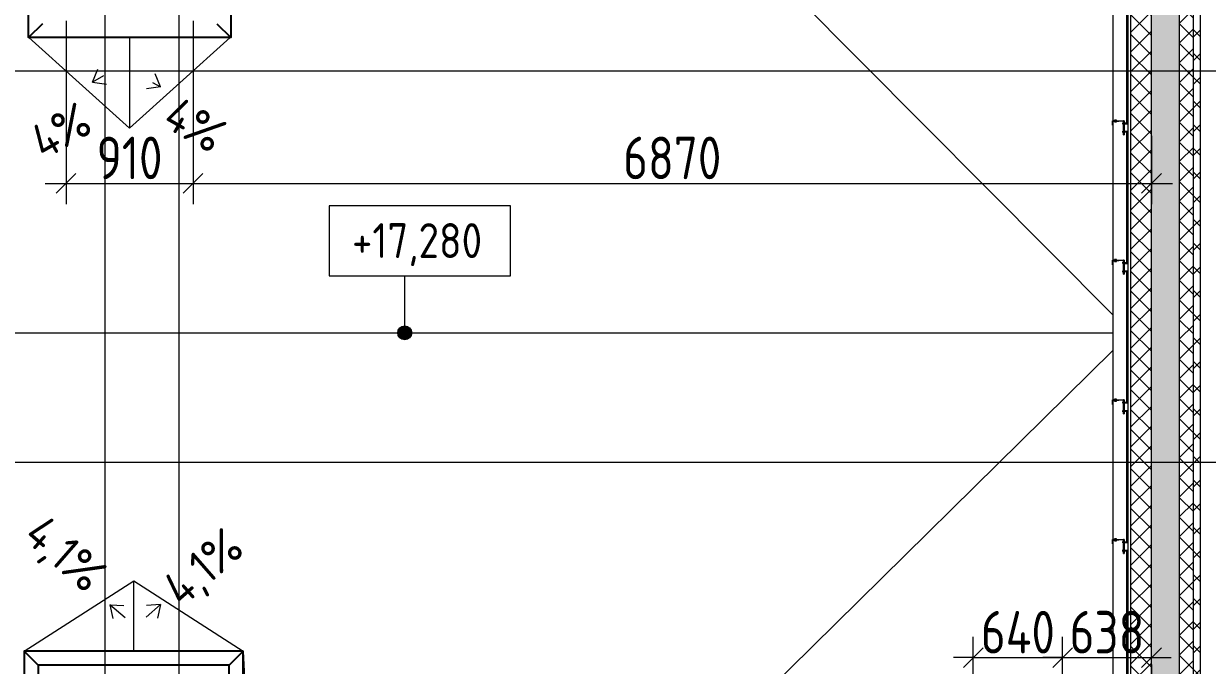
# Model space of a CAD drawing. Header units: millimetres. Extents: x -68946 to 690821, y -552984 to 293768.
# Drawn here: x 168333 to 176817, y -517112 to -512516 of the extents above; entities that cross this region are included whole.
import ezdxf

# ---------------------------------------------------------------- set-up
doc = ezdxf.new("R2010")
doc.units = ezdxf.units.MM
doc.linetypes.add('ADSK_Линия сетки', pattern=[2500, 2000, -250, 0, -250])
doc.layers.get('Defpoints').update_dxf_attribs({"color": 250})
for name, color, linetype, lineweight in [('Аннотация', 250, 'Continuous', 20), ('Крыша', 7, 'Continuous', 5), ('Ограждение', 7, 'Continuous', 5), ('Оси', 250, 'Continuous', 9), ('Отметки', 7, 'Continuous', 9), ('Размеры', 7, 'Continuous', 9), ('Стены внутренние', 7, 'Continuous', 9), ('Стены наружные', 7, 'Continuous', 9), ('Стены перегородки', 7, 'Continuous', 13), ('Стены штриховка', 250, 'Continuous', 9)]:
    doc.layers.add(name, color=color, linetype=linetype, lineweight=lineweight)
doc.styles.add('GOST Common_1', font='', dxfattribs={"width": 0.9, "height": 250})
doc.styles.add('GOST Common_2', font='', dxfattribs={"width": 0.8, "height": 350})
doc.styles.add('ISOCPEUR_1', font='isocpeur.ttf', dxfattribs={"width": 0.9, "height": 250})
doc.styles.add('А3', font='ГОСТ тип А.ttf')
doc.styles.get('GOST Common_1').set_extended_font_data('GOST Common')
doc.styles.get('GOST Common_2').set_extended_font_data('GOST Common')
doc.dimstyles.new('ADSK_Основной_2_мм_1', dxfattribs={"dimscale": 304.8, "dimtxt": 201.142999, "dimasz": 0.463911, "dimexe": 0.492126, "dimexo": 0.492126, "dimgap": 0.098425, "dimtad": 1, "dimdec": 0, "dimdsep": 46, "dimtxsty": 'GOST Common_2', "dimblk1": 'OBLIQUE', "dimblk2": 'OBLIQUE', "dimsah": 1, "dimcen": 0.09, "dimdle": 0.492126, "dimazin": 0, "dimtfac": 1, "dimtdec": 4, "dimtix": 1, "dimtmove": 0, "dimatfit": 3, "dimfxl": 1, "dimtvp": 1, "dimtolj": 1, "dimtzin": 0, "dimlwd": 9, "dimlwe": 9, "dimarcsym": 2})
pattern_1 = [(45, (23667.23, -543980.64), (-70.71068, 70.71068), []), (135, (23667.23, -543980.64), (-70.71068, -70.71068), [])]

# ---------------------------------------------------------------- blocks, each defined once
blk = doc.blocks.new('Ограждение - Н_800-V10-АР3_Кладочный план кровли _17_930 С2-3')
at = {"layer": 'Ограждение'}
for p, q in [((-2, 85), (-5, 85)), ((-2, 85), (-5, 85)), ((-5, 75), (-5, 85)), ((-5, 85), (-5, 75)), ((-5, 75), (-5, 85)), ((-5, 85), (-5, 75)), ((0, 100), (-2, 100)), ((-2, 100), (-2, 2)), ((0, 0), (0, 100)), ((-78, 32), (-80, 32)), ((-80, 32), (-80, 2)), ((-80, 2), (-35, 2)), ((-80, 2), (-80, 0)), ((-78, 4), (-78, 32)), ((-35, 4), (-78, 4)), ((-64.5, 9), (-57.5, 9)), ((-64.5, 9), (-64.5, 4)), ((-57.5, 9), (-50.5, 9)), ((-57.5, 9), (-57.5, 4)), ((-50.5, 9), (-50.5, 4)), ((-35, 2), (-35, 4)), ((-2, 2), (-35, 2)), ((-5, 75), (-2, 75)), ((-5, 75), (-2, 75)), ((-2, 24), (-5, 24)), ((-2, 24), (-5, 24)), ((-5, 14), (-5, 24)), ((-5, 24), (-5, 14)), ((-5, 14), (-5, 24)), ((-5, 24), (-5, 14)), ((-5, 14), (-2, 14)), ((-5, 14), (-2, 14)), ((15, 83), (0, 83)), ((0, 77), (15, 77)), ((15, 22), (0, 22)), ((0, 16), (15, 16)), ((15, 83), (5, 83)), ((5, 77), (15, 77)), ((15, 22), (5, 22)), ((5, 16), (15, 16)), ((15, 82.6), (15, 83)), ((15, 83), (15, 77)), ((15, 82.6), (15, 83)), ((15, 83), (15, 82.6)), ((15, 77), (15, 77.4)), ((15, 77), (15, 77.4)), ((15, 77.4), (15, 77)), ((15, 21.6), (15, 22)), ((15, 22), (15, 16)), ((15, 21.6), (15, 22)), ((15, 22), (15, 21.6)), ((15, 16), (15, 16.4)), ((15, 16), (15, 16.4)), ((15, 16.4), (15, 16)), ((-80, 0), (0, 0)), ((-64.5, 0), (-64.5, -5)), ((-57.5, -5), (-64.5, -5)), ((-57.5, 0), (-57.5, -5)), ((-50.5, -5), (-57.5, -5)), ((-50.5, 0), (-50.5, -5))]:
    blk.add_line(p, q, dxfattribs=at)
blk = doc.blocks.new('Ограждение - Ограждение-36047490-АР3_Кладочный план кровли _17_930 С2-3')
at = {"extrusion": (0, 0, -1), "zscale": -1, "rotation": 180}
for p in [(-152550, 30769.9), (-152550, 29769.9), (-152550, 28769.9), (-152550, 27769.9)]:
    blk.add_blockref('Ограждение - Н_800-V10-АР3_Кладочный план кровли _17_930 С2-3', p, dxfattribs=at)
blk = doc.blocks.new('TN_Удлинитель для кровельного ограждения - Удлинитель для кровельного ограждения ТехноНИКОЛЬ 200 мм-V15-АР3_Кладочный план кровли _17_930 С2-3')
at = {"layer": 'Ограждение'}
for p, q in [((152555, 769.9), (152550, 769.9)), ((152555, 768.6), (152555, 769.9)), ((152555, 769.9), (152555, 759.9)), ((152555, 759.9), (152555, 753.5)), ((152555, 748.5), (152555, 692.5)), ((152580, 745.4), (152555, 745.4)), ((152555, 694.4), (152580, 694.4)), ((152555, 687.5), (152555, 679.9)), ((152555, 679.9), (152555, 669.9)), ((152550, 669.9), (152555, 669.9)), ((152555, 669.9), (152555, 671.3))]:
    blk.add_line(p, q, dxfattribs=at)
blk = doc.blocks.new('Высотные отметки - Рамка-32693647-АР3_Кладочный план кровли _17_930 С2-3')
at = {"layer": 'Аннотация'}
for p, q in [((-6.5, 0), (-6.5, 5)), ((-6.5, 5), (6.5, 5)), ((6.5, 5), (6.5, 0)), ((6.5, 0), (-6.5, 0))]:
    blk.add_line(p, q, dxfattribs=at)
blk = doc.blocks.new('_Oblique')
at = {"color": 0, "linetype": 'ByBlock', "lineweight": -2}
blk.add_line((-0.5, -0.5), (0.5, 0.5), dxfattribs=at)
blk = doc.blocks.new('*D6366')
at = {"layer": 'Defpoints', "color": 0, "lineweight": 30, "transparency": 16777216}
for p in [(175779.4, -517057.3), (175139.4, -517882), (175779.4, -517882)]:
    blk.add_point(p, dxfattribs=at)
at = {"layer": 'Размеры', "color": 0, "lineweight": 9, "transparency": 16777216}
for p, q in [((175139.4, -517732), (175139.4, -516907.3)), ((175779.4, -517732), (175779.4, -516907.3)), ((175139.4, -517057.3), (174998, -517057.3)), ((175139.4, -517057.3), (175779.4, -517057.3)), ((175779.4, -517057.3), (175920.8, -517057.3))]:
    blk.add_line(p, q, dxfattribs=at)
at = {"layer": 'Размеры', "color": 0, "lineweight": 9, "transparency": 16777216, "xscale": 141.4, "yscale": 141.4, "zscale": 141.4}
blk.add_blockref('_Oblique', (175139.4, -517057.3), dxfattribs=at)
at = {"layer": 'Размеры', "color": 0, "lineweight": 9, "transparency": 16777216, "xscale": 141.4, "yscale": 141.4, "zscale": 141.4, "rotation": 180}
blk.add_blockref('_Oblique', (175779.4, -517057.3), dxfattribs=at)
at = {"layer": 'Размеры', "color": 0, "transparency": 16777216, "insert": (175459.4, -516874.9), "char_height": 304.8, "width": 474.561, "attachment_point": 5, "style": 'А3'}
blk.add_mtext('\\A1;640', dxfattribs=at)
blk = doc.blocks.new('*D6367')
at = {"layer": 'Defpoints', "color": 0, "lineweight": 30, "transparency": 16777216}
for p in [(176417.2, -516957.3), (176417.2, -517057.3), (175779.4, -517882)]:
    blk.add_point(p, dxfattribs=at)
at = {"layer": 'Размеры', "color": 0, "lineweight": 9, "transparency": 16777216}
for p, q in [((175779.4, -517732), (175779.4, -516907.3)), ((175779.4, -517057.3), (175638, -517057.3)), ((175779.4, -517057.3), (176417.2, -517057.3)), ((176417.2, -517057.3), (176558.6, -517057.3)), ((176417.2, -517107.3), (176417.2, -517207.3))]:
    blk.add_line(p, q, dxfattribs=at)
at = {"layer": 'Размеры', "color": 0, "lineweight": 9, "transparency": 16777216, "xscale": 141.4, "yscale": 141.4, "zscale": 141.4}
blk.add_blockref('_Oblique', (175779.4, -517057.3), dxfattribs=at)
at = {"layer": 'Размеры', "color": 0, "lineweight": 9, "transparency": 16777216, "xscale": 141.4, "yscale": 141.4, "zscale": 141.4, "rotation": 180}
blk.add_blockref('_Oblique', (176417.2, -517057.3), dxfattribs=at)
at = {"layer": 'Размеры', "color": 0, "transparency": 16777216, "insert": (176098.3, -516874.9), "char_height": 304.8, "width": 454.106, "attachment_point": 5, "style": 'А3'}
blk.add_mtext('\\A1;638', dxfattribs=at)
blk = doc.blocks.new('*D6175')
at = {"layer": 'Defpoints', "color": 0, "lineweight": 30, "transparency": 16777216}
for p in [(168637.2, -512345.5), (169547, -512345.5), (169547, -513659.6)]:
    blk.add_point(p, dxfattribs=at)
at = {"layer": 'Размеры', "color": 0, "lineweight": 9, "transparency": 16777216}
for p, q in [((168637.2, -512495.5), (168637.2, -513809.6)), ((169547, -512495.5), (169547, -513809.6)), ((168487.2, -513659.6), (169697, -513659.6))]:
    blk.add_line(p, q, dxfattribs=at)
at = {"layer": 'Размеры', "color": 0, "lineweight": 9, "transparency": 16777216, "xscale": 141.4, "yscale": 141.4, "zscale": 141.4, "rotation": 180}
blk.add_blockref('_Oblique', (168637.2, -513659.6), dxfattribs=at)
at = {"layer": 'Размеры', "color": 0, "lineweight": 9, "transparency": 16777216, "xscale": 141.4, "yscale": 141.4, "zscale": 141.4}
blk.add_blockref('_Oblique', (169547, -513659.6), dxfattribs=at)
at = {"layer": 'Размеры', "color": 0, "transparency": 16777216, "insert": (169092.1, -513477.2), "char_height": 304.8, "width": 474.561, "attachment_point": 5, "style": 'А3'}
blk.add_mtext('\\A1;910', dxfattribs=at)
blk = doc.blocks.new('*D6176')
at = {"layer": 'Defpoints', "color": 0, "lineweight": 30, "transparency": 16777216}
for p in [(169547, -512345.5), (176417.2, -513168.7), (176417.2, -513659.6)]:
    blk.add_point(p, dxfattribs=at)
at = {"layer": 'Размеры', "color": 0, "lineweight": 9, "transparency": 16777216}
for p, q in [((169547, -512495.5), (169547, -513809.6)), ((176417.2, -513318.7), (176417.2, -513809.6)), ((169397, -513659.6), (176567.2, -513659.6))]:
    blk.add_line(p, q, dxfattribs=at)
at = {"layer": 'Размеры', "color": 0, "lineweight": 9, "transparency": 16777216, "xscale": 141.4, "yscale": 141.4, "zscale": 141.4, "rotation": 180}
blk.add_blockref('_Oblique', (169547, -513659.6), dxfattribs=at)
at = {"layer": 'Размеры', "color": 0, "lineweight": 9, "transparency": 16777216, "xscale": 141.4, "yscale": 141.4, "zscale": 141.4}
blk.add_blockref('_Oblique', (176417.2, -513659.6), dxfattribs=at)
at = {"layer": 'Размеры', "color": 0, "transparency": 16777216, "insert": (172982.1, -513477.2), "char_height": 304.8, "width": 625.93, "attachment_point": 5, "style": 'А3'}
blk.add_mtext('\\A1;6870', dxfattribs=at)
blk = doc.blocks.new('*D6408')
at = {"layer": 'Defpoints', "color": 0, "lineweight": 30, "transparency": 16777216}
for p in [(169446.6, -530854.5), (170057.2, -530854.5), (170057.2, -530994.5)]:
    blk.add_point(p, dxfattribs=at)
at = {"layer": 'Размеры', "color": 0, "lineweight": 9, "transparency": 16777216}
for p, q in [((169446.6, -530854.5), (169446.6, -475201.3)), ((169907.2, -530854.5), (169296.6, -530854.5)), ((169446.6, -531144.5), (169446.6, -530854.5)), ((169907.2, -530994.5), (169296.6, -530994.5))]:
    blk.add_line(p, q, dxfattribs=at)
at = {"layer": 'Размеры', "color": 0, "lineweight": 9, "transparency": 16777216, "xscale": 141.4, "yscale": 141.4, "zscale": 141.4}
for p, rotation in [((169446.6, -530854.5), 90), ((169446.6, -530994.5), 270)]:
    blk.add_blockref('_Oblique', p, dxfattribs=dict(at, rotation=rotation))
at = {"layer": 'Размеры', "color": 0, "transparency": 16777216, "insert": (169264.2, -475505.6), "char_height": 304.8, "attachment_point": 5, "rotation": 90, "style": 'А3'}
blk.add_mtext('\\A1;140', dxfattribs=at)
blk = doc.blocks.new('йуф')
at = {"color": 7}
for points in [[(11886.1, 36314.9), (13336, 36314.9), (13336, 31365.1), (11886.1, 31365.1)], [(13426.1, 26970), (11856.1, 26970), (11856.1, 19680), (13426.1, 19680)], [(13326.1, 26870), (11956.1, 26870), (11956.1, 19780), (13326.1, 19780)]]:
    blk.add_lwpolyline(points, close=True, dxfattribs=at)

msp = doc.modelspace()

# ---------------------------------------------------------------- hatches: boundary and pattern name
at = {"layer": 'Отметки'}
h = msp.add_hatch(color=256, dxfattribs=at)
edge = h.paths.add_edge_path()
edge.add_arc((171064.3622, -514730.641), 50, 0, 360)
at = {"layer": 'Стены внутренние', "lineweight": 5}
h = msp.add_hatch(dxfattribs=at)
h.set_pattern_fill('FP_13', color=256, style=0, pattern_type=2)
h.set_pattern_definition([(135, (23667.23, -543980.64), (-142.5612, -142.5612), []), (135, (23809.8, -543980.64), (-142.5612, -142.5612), [252.016, -50.403, 3.353, -47.05])])
h.paths.add_polyline_path([(176617.2298, -543955.6404), (176617.2298, -485205.6404), (176417.2298, -485205.6404), (176417.2298, -543955.6404)])
at = {"layer": 'Стены наружные', "lineweight": 5}
h = msp.add_hatch(dxfattribs=at)
h.set_pattern_fill('FP_34', color=256, style=0, pattern_type=2)
h.set_pattern_definition([(135, (23667.23, -543980.64), (-84.85281, -84.85281), []), (225, (23667.23, -543980.64), (84.85281, -84.85281), [])])
h.paths.add_polyline_path([(176767.2298, -544255.6404), (176767.2298, -484905.6404), (176717.2298, -484905.6404), (176717.2298, -544255.6404), (176741.5895, -544255.6404)])
h = msp.add_hatch(dxfattribs=at)
h.set_pattern_fill('FP_33', color=256, style=0, pattern_type=2)
h.set_pattern_definition(pattern_1)
h.paths.add_polyline_path([(176717.2298, -544155.6404), (176717.2298, -485005.6404), (176617.2298, -485005.6404), (176617.2298, -544155.6404)])
h = msp.add_hatch(dxfattribs=at)
h.set_pattern_fill('FP_33', color=256, style=0, pattern_type=2)
h.set_pattern_definition(pattern_1)
h.paths.add_polyline_path([(176267.2298, -543805.6404), (176417.2298, -543805.6404), (176417.2298, -485205.6404), (176267.2298, -485205.6404), (176267.2298, -543785.6404)])

# ---------------------------------------------------------------- linework, layer by layer
at = {"color": 7}
for p, q in [((168467.2298, -512515.5211), (168367.2298, -512615.5211)), ((169717.0427, -512515.5211), (169817.0427, -512615.5211))]:
    msp.add_line(p, q, dxfattribs=at)
at = {"color": 5}
for p, q in [((168337.2079, -517010.6404), (168437.2079, -517110.6404)), ((169807.2079, -517110.6404), (169907.2079, -517010.6404))]:
    msp.add_line(p, q, dxfattribs=at)
at = {"layer": 'Крыша'}
for p, q in [((176139.2298, -514601.95), (169649.0427, -508076.7257)), ((169092.1362, -513263.0547), (168371.1439, -512615.5211)), ((169813.1286, -512615.5211), (169092.1362, -513263.0547)), ((169092.1362, -512615.5211), (169092.1362, -513263.0547)), ((176247.2298, -514710.533), (176239.2298, -514702.4898)), ((164500.6809, -514730.641), (176139.2298, -514730.641)), ((176239.2298, -514730.641), (176247.2298, -514730.641)), ((176247.2298, -514750.3395), (176239.2298, -514758.2188)), ((176139.2298, -514856.7112), (170038.0612, -520865.8984)), ((168337.2079, -517010.6404), (169122.2079, -516506.8712)), ((169122.2079, -516506.8712), (169907.2079, -517010.6404)), ((169122.2079, -517010.6404), (169122.2079, -516506.8712)), ((169907.2079, -517010.6404), (170078.4171, -520865.8984))]:
    msp.add_line(p, q, dxfattribs=at)
at = {"layer": 'Ограждение'}
for p, q in [((176139.2298, -512242.7084), (176139.2298, -513210.7597)), ((176239.2298, -513235.2862), (176239.2298, -512286.2084)), ((176139.2298, -513242.7084), (176139.2298, -514210.7597)), ((176239.2298, -514235.2862), (176239.2298, -513286.2084)), ((176139.2298, -514242.7084), (176139.2298, -515210.7597)), ((176239.2298, -515235.2862), (176239.2298, -514286.2084)), ((176139.2298, -515242.7084), (176139.2298, -516210.7597)), ((176239.2298, -516235.2862), (176239.2298, -515286.2084)), ((176139.2298, -516242.7084), (176139.2298, -517210.7597)), ((176239.2298, -517235.2862), (176239.2298, -516286.2084))]:
    msp.add_line(p, q, dxfattribs=at)
at = {"layer": 'Оси', "linetype": 'ADSK_Линия сетки', "ltscale": 100}
for p, q in [((168917.2308, -547719.4803), (168917.2308, -482778.6358)), ((176417.2308, -547719.4803), (176417.2308, -482778.6358)), ((180488.1093, -512855.5211), (122987.2298, -512855.5211)), ((88763.207, -515655.64), (180488.1093, -515655.64))]:
    msp.add_line(p, q, dxfattribs=at)
at = {"layer": 'Отметки'}
for p, q in [((171064.3622, -514321.1741), (171171.7562, -514321.1741)), ((171064.3622, -514730.641), (171064.3622, -514321.1741))]:
    msp.add_line(p, q, dxfattribs=at)
msp.add_circle((171064.3622, -514730.641), 50, dxfattribs=at)
at = {"layer": 'Размеры'}
for p, q in [((168826.1222, -512934.9853), (168864.9449, -512841.9205)), ((168906.514, -512888.8398), (168826.1222, -512934.9853)), ((168826.1222, -512934.9853), (168926.064, -512948.3982)), ((169256.78, -512935.7651), (169314.0651, -512968.6471)), ((169314.0651, -512968.6471), (169275.2424, -512875.5823)), ((169314.0651, -512968.6471), (169214.1234, -512982.06)), ((169210.3978, -516766.0595), (169313.2712, -516676.2485)), ((169313.2712, -516676.2485), (169212.6348, -516682.6184)), ((169313.2712, -516676.2485), (169293.3774, -516775.1044)), ((168951.148, -516677.761), (169051.7872, -516684.0865)), ((168951.148, -516677.761), (168971.0854, -516776.6081)), ((169060.1236, -516772.8147), (168951.148, -516677.761))]:
    msp.add_line(p, q, dxfattribs=at)
at = {"layer": 'Стены перегородки'}
for p, q in [((176767.2298, -544305.6404), (176767.2298, -484855.6404)), ((176717.2298, -544255.6404), (176717.2298, -484905.6404)), ((176617.2298, -544155.6404), (176617.2298, -485005.6404)), ((176417.2298, -543955.6404), (176417.2298, -485205.6404)), ((176247.2298, -485375.6404), (176247.2298, -543785.6404))]:
    msp.add_line(p, q, dxfattribs=at)
at = {"layer": 'Стены штриховка'}
msp.add_line((176267.2298, -485355.6404), (176267.2298, -543805.6404), dxfattribs=at)

# ---------------------------------------------------------------- block references
at = {"color": 7}
msp.add_blockref('йуф', (156481.0838, -543980.641), dxfattribs=at)
at = {"layer": 'Ограждение'}
for name, p in [('Ограждение - Ограждение-36047490-АР3_Кладочный план кровли _17_930 С2-3', (23667.2298, -543980.641)), ('TN_Удлинитель для кровельного ограждения - Удлинитель для кровельного ограждения ТехноНИКОЛЬ 200 мм-V15-АР3_Кладочный план кровли _17_930 С2-3', (23667.2298, -513980.641)), ('TN_Удлинитель для кровельного ограждения - Удлинитель для кровельного ограждения ТехноНИКОЛЬ 200 мм-V15-АР3_Кладочный план кровли _17_930 С2-3', (23667.2298, -514980.641)), ('TN_Удлинитель для кровельного ограждения - Удлинитель для кровельного ограждения ТехноНИКОЛЬ 200 мм-V15-АР3_Кладочный план кровли _17_930 С2-3', (23667.2298, -515980.641)), ('TN_Удлинитель для кровельного ограждения - Удлинитель для кровельного ограждения ТехноНИКОЛЬ 200 мм-V15-АР3_Кладочный план кровли _17_930 С2-3', (23667.2298, -516980.641))]:
    msp.add_blockref(name, p, dxfattribs=at)
at = {"layer": 'Отметки', "extrusion": (0, 0, -1), "xscale": 99.99999999999993, "yscale": 99.99999999999993, "zscale": 99.99999999999993}
msp.add_blockref('Высотные отметки - Рамка-32693647-АР3_Кладочный план кровли _17_930 С2-3', (-171171.7562, -514321.1741), dxfattribs=at)

# ---------------------------------------------------------------- texts
at = {"layer": 'Отметки', "insert": (170686.51, -513944.467), "char_height": 250, "width": 1164.590943, "attachment_point": 1, "line_spacing_factor": 1.022761, "style": 'GOST Common_1'}
msp.add_mtext('+17,280', dxfattribs=at)
at = {"layer": 'Размеры', "char_height": 250, "attachment_point": 1, "line_spacing_factor": 1.149209, "style": 'ISOCPEUR_1'}
for s, insert, width, rotation in [('4%', (168351.9138, -513279.3347), 570.659696, 29.85616156), ('4%', (169439.2395, -513024.8226), 570.659696, 330.14383844), ('4,1%', (168484.2853, -516014.4873), 824.6182, 318.90349466), ('4,1%', (169303.5557, -516515.7436), 824.6182, 41.12178255)]:
    msp.add_mtext(s, dxfattribs=dict(at, insert=insert, width=width, rotation=rotation))

# ---------------------------------------------------------------- dimensions: what is measured, and where the dimension line sits
at = {"layer": 'Размеры'}
dim = msp.add_linear_dim(base=(169446.6109, -530854.5211), p1=(170057.2079, -530994.5211), p2=(170057.2079, -530854.5211), angle=90, dimstyle='ADSK_Основной_2_мм_1', override={"dimtxt": 1, "dimlfac": 1, "dimpost": '<>', "dimtxsty": 'А3', "dimfxl": 2070}, dxfattribs=at)
dim.commit()
dim.dimension.update_dxf_attribs({"geometry": '*D6408', "text_midpoint": (169446.6109, -475505.5735), "dimtype": 160})
for base, p1, p2, override, picture, middle in [((169547.0427, -513659.641), (168637.2298, -512345.5211), (169547.0427, -512345.5211), {"dimtxt": 1, "dimlfac": 1, "dimpost": '<>', "dimtxsty": 'А3', "dimfxl": 640}, '*D6175', (169092.1362, -513477.241)), ((176417.2298, -513659.641), (169547.0427, -512345.5211), (176417.2298, -513168.6737), {"dimtxt": 1, "dimlfac": 1, "dimpost": '<>', "dimtxsty": 'А3', "dimfxl": 7108.348952}, '*D6176', (172982.1362, -513477.241)), ((175779.4291, -517057.279), (175139.4291, -517881.9932), (175779.4291, -517881.9932), {"dimtxt": 1, "dimlfac": 1, "dimpost": '<>', "dimtxsty": 'А3', "dimfxl": 640}, '*D6366', (175459.4291, -516874.879)), ((176417.2298, -517057.279), (175779.4291, -517881.9932), (176417.2298, -516957.2941), {"dimtxt": 1, "dimlfac": 1, "dimpost": '<>', "dimtxsty": 'А3', "dimfxl": 1123.324677}, '*D6367', (176098.3294, -516874.879))]:
    dim = msp.add_linear_dim(base=base, p1=p1, p2=p2, dimstyle='ADSK_Основной_2_мм_1', override=override, dxfattribs=at)
    dim.commit()
    dim.dimension.update_dxf_attribs({"geometry": picture, "text_midpoint": middle})

doc.saveas('drawing.dxf')
